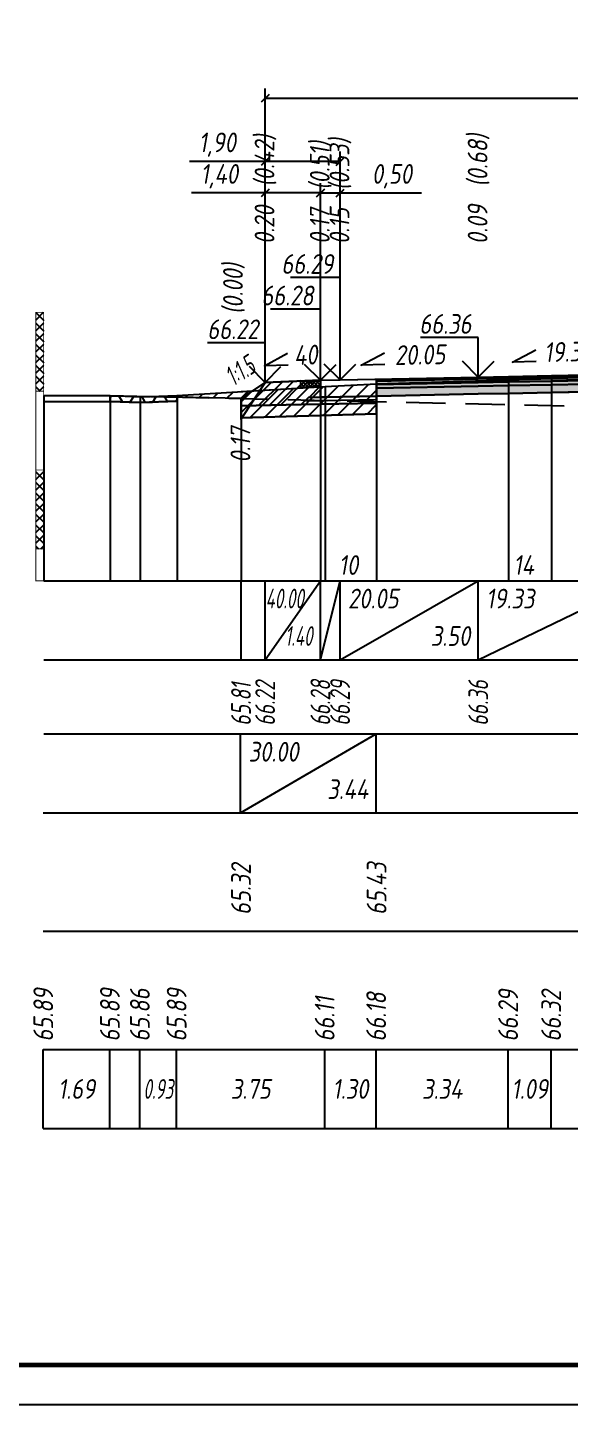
# Model space of a CAD drawing. Extents: x -717 to 1451, y -133302 to 233.
# Drawn here: x 78 to 146.6, y -41202.4 to -41027.9 of the extents above; entities that cross this region are included whole.
import ezdxf
from ezdxf.enums import TextEntityAlignment as Align

# ---------------------------------------------------------------- set-up
doc = ezdxf.new("R2010")
doc.units = 0
doc.linetypes.add('штриховая', pattern=[0.75, 0.5, -0.25])
for name, color, linetype in [('Интерполированный поперечник', 2, 'Continuous'), ('Код_510', 7, 'Continuous'), ('Код_514', 1, 'Continuous'), ('Код_516', 1, 'Continuous'), ('Контур_0', 7, 'Continuous'), ('Контур_2521', 7, 'Continuous'), ('Контур_2564', 7, 'Continuous'), ('Контур_2660', 7, 'Continuous'), ('Контур_2665', 7, 'Continuous'), ('Контур_400', 7, 'Continuous'), ('Контур_508', 7, 'Continuous'), ('Контур_512', 7, 'Continuous'), ('Контур_513', 7, 'Continuous'), ('Контур_818', 7, 'Continuous'), ('Красный поперечник', 1, 'Continuous'), ('Линейка абсолютных высот', 7, 'Continuous'), ('Объём_2501', 7, 'Continuous'), ('Объём_2564', 7, 'Continuous'), ('Объём_2650', 7, 'Continuous'), ('Объём_2660', 7, 'Continuous'), ('Объём_2661', 7, 'Continuous'), ('Объём_2662', 7, 'Continuous'), ('Объём_2663', 7, 'Continuous'), ('Объём_2665', 7, 'Continuous'), ('Объём_2666', 7, 'Continuous'), ('Объём_2753', 7, 'Continuous'), ('Откосы', 7, 'Continuous'), ('Отметки покрытия', 7, 'Continuous'), ('Рабочие отметки', 7, 'Continuous'), ('Рабочие отметки доп.', 7, 'Continuous'), ('Слои выравнивания', 7, 'Continuous'), ('Таблица', 7, 'Continuous'), ('Уклоны проезжей части', 7, 'Continuous'), ('Черный поперечник', 3, 'Continuous')]:
    doc.layers.add(name, color=color, linetype=linetype)
for name, color, linetype, true_color in [('Контур_2540', 2, 'Continuous', 0xffff00), ('Контур_2560', 2, 'Continuous', 0xffff00), ('Контур_2561', 7, 'Continuous', 0xff8040), ('Контур_2562', 3, 'Continuous', 0x00ff00), ('Контур_2563', 7, 'Continuous', 0xff8000), ('Контур_2570', 7, 'Continuous', 0x80ff00), ('Контур_2725', 7, 'Continuous', 0x323232), ('Контур_2736', 4, 'Continuous', 0x00ffff), ('Контур_2737', 4, 'Continuous', 0x00ffff), ('Контур_2738', 4, 'Continuous', 0x00ffff), ('Контур_2739', 4, 'Continuous', 0x00ffff), ('Контур_2741', 4, 'Continuous', 0x00ffff), ('Контур_2742', 4, 'Continuous', 0x00ffff), ('Контур_2743', 4, 'Continuous', 0x00ffff), ('Контур_2744', 7, 'Continuous', 0xa4ffff), ('Контур_2745', 7, 'Continuous', 0xa4ffff), ('Контур_2747', 4, 'Continuous', 0x00ffff), ('Контур_2748', 4, 'Continuous', 0x00ffff), ('Контур_2749', 4, 'Continuous', 0x00ffff), ('Контур_2750', 4, 'Continuous', 0x00ffff), ('Контур_2751', 4, 'Continuous', 0x00ffff), ('Контур_2752', 4, 'Continuous', 0x00ffff), ('Контур_2760', 7, 'Continuous', 0x323232), ('Контур_2761', 7, 'Continuous', 0x323232), ('Контур_2762', 7, 'Continuous', 0x323232), ('Контур_2763', 7, 'Continuous', 0x323232), ('Контур_402', 7, 'Continuous', 0xff6464), ('Контур_703', 4, 'Continuous', 0x00ffff), ('Контур_705', 4, 'Continuous', 0x00ffff), ('Контур_707', 4, 'Continuous', 0x00ffff), ('Контур_720', 131, 'Continuous', 0xaaffff), ('Объём_2500', 7, 'Continuous', 0xc0c0c0), ('Объём_2520', 7, 'Continuous', 0x80ffff), ('Объём_2540', 2, 'Continuous', 0xffff00), ('Объём_2560', 2, 'Continuous', 0xffff00), ('Объём_2561', 7, 'Continuous', 0xff8040), ('Объём_2562', 3, 'Continuous', 0x00ff00), ('Объём_2563', 7, 'Continuous', 0xff8000), ('Объём_2600', 7, 'Continuous', 0x808000), ('Объём_2746', 2, 'Continuous', 0xffff00)]:
    doc.layers.add(name, color=color, linetype=linetype, true_color=true_color)
doc.styles.get("Standard").update_dxf_attribs({"font": 'txt', "height": 2.5})
doc.styles.add('М', font='romand.shx', dxfattribs={"width": 0.8, "oblique": 10, "height": 2.5})
doc.dimstyles.new('ISO-25', dxfattribs={"dimtxt": 2.5, "dimasz": 2.5, "dimexe": 1.25, "dimexo": 0.625, "dimtad": 1, "dimtxsty": 'Standard', "dimcen": 2.5, "dimadec": 0, "dimazin": 0, "dimtfac": 1, "dimtmove": 0, "dimatfit": 3, "dimfxl": 1, "dimarcsym": 0})
pattern_1 = [(45.0000013, (0, 0), (-0.67351924, 0.67351921), []), (135.0000003, (0, 0), (-0.673519222, -0.67351923), [])]

# ---------------------------------------------------------------- blocks, each defined once
blk = doc.blocks.new('_Oblique')
at = {"color": 0, "linetype": 'ByBlock', "lineweight": -2}
blk.add_line((-0.5, -0.5), (0.5, 0.5), dxfattribs=at)
blk = doc.blocks.new('*D955')
at = {"color": 0, "lineweight": -2, "transparency": 16777216}
for p, q in [((108.06, -41072.28), (108.06, -41047.58)), ((115.06, -41072), (115.06, -41047.58)), ((108.06, -41048.83), (98.71, -41048.83)), ((115.06, -41048.83), (108.06, -41048.83))]:
    blk.add_line(p, q, dxfattribs=at)
at = {"layer": 'Defpoints', "color": 0, "transparency": 16777216}
for p in [(115.06, -41048.83), (115.06, -41072.63), (108.06, -41072.91)]:
    blk.add_point(p, dxfattribs=at)
at = {"color": 0, "lineweight": -2, "transparency": 16777216, "rotation": 180}
blk.add_blockref('_Oblique', (108.06, -41048.83), dxfattribs=at)
at = {"color": 0, "lineweight": -2, "transparency": 16777216}
blk.add_blockref('_Oblique', (115.06, -41048.83), dxfattribs=at)
at = {"color": 0, "transparency": 16777216, "insert": (102.25, -41046.71), "char_height": 2.5, "width": 8.75, "attachment_point": 5, "style": 'М'}
blk.add_mtext('1,40', dxfattribs=at)
blk = doc.blocks.new('*D957')
at = {"color": 0, "lineweight": -2, "transparency": 16777216}
for p, q in [((115.06, -41072), (115.06, -41047.58)), ((117.56, -41071.95), (117.56, -41047.58)), ((115.06, -41048.83), (117.56, -41048.83)), ((117.56, -41048.83), (127.88, -41048.83))]:
    blk.add_line(p, q, dxfattribs=at)
at = {"layer": 'Defpoints', "color": 0, "transparency": 16777216}
for p in [(117.56, -41048.83), (115.06, -41072.63), (117.56, -41072.58)]:
    blk.add_point(p, dxfattribs=at)
at = {"color": 0, "lineweight": -2, "transparency": 16777216, "rotation": 180}
blk.add_blockref('_Oblique', (115.06, -41048.83), dxfattribs=at)
at = {"color": 0, "lineweight": -2, "transparency": 16777216}
blk.add_blockref('_Oblique', (117.56, -41048.83), dxfattribs=at)
at = {"color": 0, "transparency": 16777216, "insert": (124.12, -41046.71), "char_height": 2.5, "width": 9.1667, "attachment_point": 5, "style": 'М'}
blk.add_mtext('0,50', dxfattribs=at)
blk = doc.blocks.new('*D960')
at = {"color": 0, "lineweight": -2, "transparency": 16777216}
for p, q in [((108.06, -41044.83), (98.46, -41044.83)), ((108.06, -41072.28), (108.06, -41043.58)), ((117.56, -41044.83), (108.06, -41044.83)), ((117.56, -41071.95), (117.56, -41043.58))]:
    blk.add_line(p, q, dxfattribs=at)
at = {"layer": 'Defpoints', "color": 0, "transparency": 16777216}
for p in [(117.56, -41044.83), (117.56, -41072.58), (108.06, -41072.91)]:
    blk.add_point(p, dxfattribs=at)
at = {"color": 0, "lineweight": -2, "transparency": 16777216, "rotation": 180}
blk.add_blockref('_Oblique', (108.06, -41044.83), dxfattribs=at)
at = {"color": 0, "lineweight": -2, "transparency": 16777216}
blk.add_blockref('_Oblique', (117.56, -41044.83), dxfattribs=at)
at = {"color": 0, "transparency": 16777216, "insert": (102, -41042.71), "char_height": 2.5, "width": 8.75, "attachment_point": 5, "style": 'М'}
blk.add_mtext('1,90', dxfattribs=at)
blk = doc.blocks.new('*D961')
at = {"color": 0, "lineweight": -2, "transparency": 16777216}
for p, q in [((108.06, -41072.28), (108.06, -41035.58)), ((221.06, -41072.48), (221.06, -41035.58)), ((108.06, -41036.83), (221.06, -41036.83))]:
    blk.add_line(p, q, dxfattribs=at)
at = {"layer": 'Defpoints', "color": 0, "transparency": 16777216}
for p in [(221.06, -41036.83), (108.06, -41072.91), (221.06, -41073.1)]:
    blk.add_point(p, dxfattribs=at)
at = {"color": 0, "lineweight": -2, "transparency": 16777216, "rotation": 180}
blk.add_blockref('_Oblique', (108.06, -41036.83), dxfattribs=at)
at = {"color": 0, "lineweight": -2, "transparency": 16777216}
blk.add_blockref('_Oblique', (221.06, -41036.83), dxfattribs=at)
at = {"color": 0, "transparency": 16777216, "insert": (164.56, -41034.71), "char_height": 2.5, "width": 12.0833, "attachment_point": 5, "style": 'М'}
blk.add_mtext('22,60', dxfattribs=at)

msp = doc.modelspace()

# ---------------------------------------------------------------- hatches: boundary and pattern name
h = msp.add_hatch()
h.set_pattern_fill('ANSI37', color=256, scale=0.1)
h.set_pattern_definition([(45, (113.81357, -41072.87315), (-0.22451, 0.22451), []), (135, (113.81357, -41072.87315), (-0.22451, -0.22451), [])])
h.paths.add_polyline_path([(112.558, -41072.666), (112.556, -41073.462), (115.049, -41073.329), (115.056, -41072.566), (113.806, -41072.873)])
at = {"layer": 'Линейка абсолютных высот'}
h = msp.add_hatch(dxfattribs=at)
h.set_pattern_fill('ANSI37', scale=0.3, style=0)
h.set_pattern_definition(pattern_1)
h.paths.add_polyline_path([(80, -41073.951), (80, -41063.951), (79, -41063.951), (79, -41073.951)])
h = msp.add_hatch(dxfattribs=at)
h.set_pattern_fill('ANSI37', scale=0.3, style=0)
h.set_pattern_definition(pattern_1)
h.paths.add_polyline_path([(80, -41093.951), (80, -41083.951), (79, -41083.951), (79, -41093.951)])
at = {"layer": 'Объём_2563'}
h = msp.add_hatch(dxfattribs=at)
h.set_pattern_fill('ANSI31', color=256, scale=0.3)
h.paths.add_polyline_path([(108.056, -41072.846), (112.558, -41072.666), (112.556, -41073.462), (115.049, -41073.329), (115.056, -41074.716), (113.556, -41074.746), (112.638, -41075.664), (105, -41075.818), (105, -41074.884)])
at = {"layer": 'Объём_2600'}
h = msp.add_hatch(dxfattribs=at)
h.set_pattern_fill('HONEY', color=5, scale=0.3)
h.paths.add_polyline_path([(96.898, -41075.24), (92.238, -41075.415), (88.441, -41075.259), (88.441, -41074.509), (96.898, -41074.7)])
h = msp.add_hatch(dxfattribs=at)
h.set_pattern_fill('ANSI31', color=6, scale=0.4)
h.paths.add_polyline_path([(105, -41077.338), (105, -41074.884), (96.898, -41074.7), (96.898, -41074.49), (115.657, -41073.376), (122.18, -41073.039), (122.18, -41076.823)])
at = {"layer": 'Слои выравнивания'}
for color, points in [(2, [(122.18, -41072.423), (135.056, -41072.165), (138.902, -41072.091), (144.354, -41071.985), (152.694, -41071.824), (155.806, -41071.764), (155.806, -41072.014), (152.694, -41072.074), (144.354, -41072.235), (138.902, -41072.341), (135.056, -41072.415), (122.18, -41072.673)]), (3, [(122.18, -41072.673), (135.056, -41072.415), (138.902, -41072.341), (144.354, -41072.235), (152.694, -41072.074), (155.806, -41072.014), (155.806, -41072.464), (152.694, -41072.524), (144.354, -41072.685), (138.902, -41072.791), (135.056, -41072.865), (122.18, -41073.123)]), (4, [(122.18, -41073.123), (135.056, -41072.865), (138.902, -41072.791), (144.354, -41072.685), (152.694, -41072.524), (155.806, -41072.464), (155.806, -41072.914), (152.694, -41072.974), (144.354, -41073.135), (138.902, -41073.241), (135.056, -41073.315), (122.18, -41073.573)]), (5, [(122.18, -41073.573), (135.056, -41073.315), (138.902, -41073.241), (144.354, -41073.135), (152.694, -41072.974), (155.806, -41072.914), (155.806, -41073.914), (152.694, -41073.974), (144.354, -41074.135), (138.902, -41074.241), (135.056, -41074.315), (122.18, -41074.573)])]:
    msp.add_hatch(color=color, dxfattribs=at).paths.add_polyline_path(points)

# ---------------------------------------------------------------- linework, layer by layer
at = {"flags": 128}
msp.add_lwpolyline([(-30.054, -41202.421), (389.946, -41202.421), (389.946, -40905.421), (-30.054, -40905.421)], close=True, dxfattribs=at)
at = {"const_width": 0.6, "flags": 128}
msp.add_lwpolyline([(-10.054, -41197.421), (384.946, -41197.421), (384.946, -40910.421), (-10.054, -40910.421)], close=True, dxfattribs=at)
msp.add_lwpolyline([(112.558, -41072.666), (112.556, -41073.462), (115.049, -41073.329), (115.056, -41072.566), (113.806, -41072.873), (112.558, -41072.666)])
at = {"layer": 'Интерполированный поперечник', "linetype": 'штриховая', "ltscale": 10, "flags": 128}
msp.add_lwpolyline([(88.441, -41074.509), (195.733, -41076.937)], dxfattribs=at)
at = {"layer": 'Код_510'}
for p, q in [((79.946, -41167.421), (79.946, -41157.421)), ((88.386, -41167.421), (88.386, -41157.421)), ((92.184, -41167.421), (92.184, -41157.421)), ((96.844, -41167.421), (96.844, -41157.421)), ((115.602, -41167.421), (115.602, -41157.421)), ((122.126, -41167.421), (122.126, -41157.421)), ((138.848, -41167.421), (138.848, -41157.421)), ((144.299, -41167.421), (144.299, -41157.421))]:
    msp.add_line(p, q, dxfattribs=at)
at = {"layer": 'Код_514'}
for p, q in [((105, -41108), (105, -41098)), ((108.056, -41108), (108.056, -41098)), ((108.056, -41108), (115.056, -41098)), ((115.056, -41108), (115.056, -41098)), ((115.056, -41108), (117.556, -41098)), ((117.556, -41108), (117.556, -41098)), ((117.556, -41108), (135.056, -41098)), ((135.056, -41108), (135.056, -41098)), ((135.056, -41108), (155.806, -41098))]:
    msp.add_line(p, q, dxfattribs=at)
at = {"layer": 'Код_516'}
for p, q in [((104.946, -41127.421), (104.946, -41117.421)), ((104.946, -41127.421), (122.126, -41117.421)), ((122.126, -41127.421), (122.126, -41117.421))]:
    msp.add_line(p, q, dxfattribs=at)
at = {"layer": 'Контур_0', "flags": 128}
for points in [[(117.556, -41074.666), (115.056, -41074.716), (115.056, -41072.566), (122.18, -41072.423), (122.18, -41074.573), (117.556, -41074.666), (117.556, -41074.666)], [(108.056, -41072.846), (105, -41074.884), (105, -41074.884), (105, -41074.884), (105, -41074.884), (105, -41074.884), (105, -41074.884), (105, -41074.884), (105, -41074.884), (105, -41074.884), (105, -41074.884), (105, -41074.884), (105, -41074.884), (105, -41074.884), (105, -41074.884), (105, -41077.534)], [(108.056, -41072.846), (105, -41074.884), (105, -41074.884), (105, -41074.884), (105, -41074.884), (105, -41074.884), (105, -41074.884), (105, -41074.884), (105, -41074.884), (105, -41074.884), (105, -41074.884), (105, -41074.884), (105, -41074.884), (105, -41074.884), (105, -41074.884), (105, -41077.534), (105, -41077.534), (105, -41074.884), (105, -41074.884), (105, -41074.884), (105, -41074.884), (105, -41074.884), (105, -41074.884), (105, -41074.884), (105, -41074.884), (105, -41074.884), (105, -41074.884), (105, -41074.884), (105, -41074.884), (105, -41074.884)], [(105, -41075.818), (112.638, -41075.664), (113.556, -41074.746), (115.056, -41074.716)], [(113.556, -41074.746), (122.18, -41074.573), (122.18, -41075.473), (112.638, -41075.664), (113.556, -41074.746), (113.556, -41074.746)]]:
    msp.add_lwpolyline(points, dxfattribs=at)
at = {"layer": 'Контур_2521', "color": 250, "flags": 128}
msp.add_lwpolyline([(113.097, -41075.205), (122.18, -41075.023)], dxfattribs=at)
at = {"layer": 'Контур_2540', "flags": 128}
msp.add_lwpolyline([(112.638, -41075.664), (122.18, -41075.473), (122.18, -41076.823), (105, -41077.338), (105, -41075.818), (112.638, -41075.664), (112.638, -41075.664)], dxfattribs=at)
at = {"layer": 'Контур_2560', "flags": 128}
msp.add_lwpolyline([(108.056, -41072.846), (108.056, -41072.846), (108.056, -41072.846), (115.056, -41072.566)], dxfattribs=at)
at = {"layer": 'Контур_2561', "flags": 128}
msp.add_lwpolyline([(115.056, -41072.566), (115.056, -41072.566), (108.056, -41072.846), (108.056, -41072.846), (115.056, -41072.566)], dxfattribs=at)
at = {"layer": 'Контур_2562', "flags": 128}
msp.add_lwpolyline([(108.056, -41072.846), (108.056, -41072.846), (108.056, -41072.846), (108.056, -41072.846), (108.056, -41072.846)], dxfattribs=at)
at = {"layer": 'Контур_2563', "flags": 128}
msp.add_lwpolyline([(108.056, -41072.846), (115.056, -41072.566), (115.056, -41074.716), (113.556, -41074.746), (112.638, -41075.664), (105, -41075.818), (105, -41074.884), (108.056, -41072.846), (108.056, -41072.846)], dxfattribs=at)
at = {"layer": 'Контур_2564', "flags": 128}
msp.add_lwpolyline([(108.056, -41072.846), (115.056, -41072.566)], dxfattribs=at)
at = {"layer": 'Контур_2570', "flags": 128}
msp.add_lwpolyline([(80, -41075.256), (88.441, -41075.259), (88.441, -41075.259), (92.238, -41075.415), (96.898, -41075.24), (96.898, -41074.49), (115.657, -41073.376), (122.18, -41073.039), (138.902, -41072.506), (144.354, -41072.355), (155.806, -41072.587)], dxfattribs=at)
at = {"layer": 'Контур_2660', "flags": 128}
msp.add_lwpolyline([(105, -41077.338), (122.18, -41076.823)], dxfattribs=at)
at = {"layer": 'Контур_2665', "flags": 128}
msp.add_lwpolyline([(108.056, -41072.846), (108.056, -41072.846)], dxfattribs=at)
at = {"layer": 'Контур_2725', "flags": 128}
msp.add_lwpolyline([(122.18, -41074.573), (135.056, -41074.315), (138.902, -41074.241), (144.354, -41074.135), (152.694, -41073.974), (155.806, -41073.914), (162.305, -41074.038), (167.577, -41074.138)], dxfattribs=at)
at = {"layer": 'Контур_2736', "flags": 128}
msp.add_lwpolyline([(108.056, -41072.846), (105, -41074.884)], dxfattribs=at)
at = {"layer": 'Контур_2737', "flags": 128}
msp.add_lwpolyline([(105, -41074.884), (105, -41074.884)], dxfattribs=at)
at = {"layer": 'Контур_2738', "flags": 128}
msp.add_lwpolyline([(105, -41074.884), (105, -41074.884)], dxfattribs=at)
at = {"layer": 'Контур_2739', "flags": 128}
msp.add_lwpolyline([(105, -41074.884), (105, -41074.884)], dxfattribs=at)
at = {"layer": 'Контур_2741', "flags": 128}
msp.add_lwpolyline([(105, -41074.884), (105, -41074.884)], dxfattribs=at)
at = {"layer": 'Контур_2742', "flags": 128}
msp.add_lwpolyline([(105, -41074.884), (105, -41074.884)], dxfattribs=at)
at = {"layer": 'Контур_2743', "flags": 128}
msp.add_lwpolyline([(105, -41074.884), (105, -41074.884)], dxfattribs=at)
at = {"layer": 'Контур_2744', "flags": 128}
msp.add_lwpolyline([(105, -41074.884), (105, -41074.884)], dxfattribs=at)
msp.add_lwpolyline([(105, -41074.884), (105, -41074.884)], dxfattribs=at)
msp.add_lwpolyline([(105, -41074.884), (105, -41074.884)], dxfattribs=at)
msp.add_lwpolyline([(105, -41074.884), (105, -41074.884)], dxfattribs=at)
msp.add_lwpolyline([(105, -41074.884), (105, -41074.884)], dxfattribs=at)
msp.add_lwpolyline([(105, -41074.884), (105, -41074.884)], dxfattribs=at)
at = {"layer": 'Контур_2745', "flags": 128}
msp.add_lwpolyline([(105, -41074.884), (105, -41074.884)], dxfattribs=at)
msp.add_lwpolyline([(105, -41074.884), (105, -41074.884)], dxfattribs=at)
msp.add_lwpolyline([(105, -41074.884), (105, -41074.884)], dxfattribs=at)
msp.add_lwpolyline([(105, -41074.884), (105, -41074.884)], dxfattribs=at)
msp.add_lwpolyline([(105, -41074.884), (105, -41074.884)], dxfattribs=at)
msp.add_lwpolyline([(105, -41074.884), (105, -41074.884)], dxfattribs=at)
at = {"layer": 'Контур_2747', "flags": 128}
msp.add_lwpolyline([(105, -41074.884), (105, -41074.884)], dxfattribs=at)
at = {"layer": 'Контур_2748', "flags": 128}
msp.add_lwpolyline([(105, -41074.884), (105, -41074.884)], dxfattribs=at)
at = {"layer": 'Контур_2749', "flags": 128}
msp.add_lwpolyline([(105, -41074.884), (105, -41074.884)], dxfattribs=at)
at = {"layer": 'Контур_2750', "flags": 128}
msp.add_lwpolyline([(105, -41074.884), (105, -41074.884)], dxfattribs=at)
at = {"layer": 'Контур_2751', "flags": 128}
msp.add_lwpolyline([(105, -41074.884), (105, -41074.884)], dxfattribs=at)
at = {"layer": 'Контур_2752', "flags": 128}
msp.add_lwpolyline([(105, -41074.884), (105, -41074.884)], dxfattribs=at)
at = {"layer": 'Контур_2760', "flags": 128}
msp.add_lwpolyline([(122.18, -41072.423), (135.056, -41072.165), (138.902, -41072.091), (144.354, -41071.985), (152.694, -41071.824), (155.806, -41071.764), (162.305, -41071.888), (167.577, -41071.988)], dxfattribs=at)
at = {"layer": 'Контур_2761', "flags": 128}
msp.add_lwpolyline([(122.18, -41072.673), (135.056, -41072.415), (138.902, -41072.341), (144.354, -41072.235), (152.694, -41072.074), (155.806, -41072.014), (162.305, -41072.138), (167.577, -41072.238)], dxfattribs=at)
at = {"layer": 'Контур_2762', "flags": 128}
msp.add_lwpolyline([(122.18, -41073.123), (135.056, -41072.865), (138.902, -41072.791), (144.354, -41072.685), (152.694, -41072.524), (155.806, -41072.464), (162.305, -41072.588), (167.577, -41072.688)], dxfattribs=at)
at = {"layer": 'Контур_2763', "flags": 128}
msp.add_lwpolyline([(122.18, -41073.573), (135.056, -41073.315), (138.902, -41073.241), (144.354, -41073.135), (152.694, -41072.974), (155.806, -41072.914), (162.305, -41073.038), (167.577, -41073.138)], dxfattribs=at)
at = {"layer": 'Контур_400', "flags": 128}
msp.add_lwpolyline([(115.056, -41072.566), (117.556, -41072.516), (117.556, -41072.516), (117.556, -41072.516), (117.556, -41072.516), (117.556, -41072.516), (117.556, -41072.516), (135.056, -41072.165), (155.806, -41071.764)], dxfattribs=at)
at = {"layer": 'Контур_402', "flags": 128}
msp.add_lwpolyline([(105, -41077.338), (122.18, -41076.823), (122.18, -41074.573), (135.056, -41074.315), (155.806, -41073.914), (167.577, -41074.138), (167.577, -41076.167), (228.492, -41077.994)], dxfattribs=at)
at = {"layer": 'Контур_508', "flags": 128}
msp.add_lwpolyline([(105, -41077.338), (122.18, -41076.823), (122.18, -41074.573), (135.056, -41074.315), (155.806, -41073.914), (167.577, -41074.138), (167.577, -41076.167), (228.492, -41077.994), (228.492, -41077.446), (229.668, -41077.446), (230.106, -41077.154)], dxfattribs=at)
at = {"layer": 'Контур_512', "flags": 128}
msp.add_lwpolyline([(105, -41077.338), (122.18, -41076.823)], dxfattribs=at)
at = {"layer": 'Контур_513', "flags": 128}
msp.add_lwpolyline([(105, -41077.338), (122.18, -41076.823), (122.18, -41074.573), (135.056, -41074.315), (155.806, -41073.914), (167.577, -41074.138), (167.577, -41076.167), (228.492, -41077.994), (228.492, -41077.446), (229.668, -41077.446), (230.106, -41077.154)], dxfattribs=at)
at = {"layer": 'Контур_703', "flags": 128}
for points in [[(108.056, -41072.846), (105, -41074.884)], [(105, -41074.884), (105, -41077.534)]]:
    msp.add_lwpolyline(points, dxfattribs=at)
at = {"layer": 'Контур_705', "flags": 128}
msp.add_lwpolyline([(105, -41074.884), (105, -41074.884)], dxfattribs=at)
at = {"layer": 'Контур_707', "flags": 128}
msp.add_lwpolyline([(105, -41077.534), (105, -41074.884)], dxfattribs=at)
at = {"layer": 'Контур_720', "flags": 128}
msp.add_lwpolyline([(105, -41077.534), (105, -41077.534)], dxfattribs=at)
at = {"layer": 'Контур_818', "flags": 128}
msp.add_lwpolyline([(105, -41074.009), (115.657, -41073.376), (122.18, -41073.039), (138.902, -41072.506), (144.354, -41072.355), (155.806, -41072.587), (162.305, -41072.719), (167.577, -41072.821), (184.774, -41073.927), (189.695, -41074.295), (189.695, -41075.045), (191.327, -41075.655), (195.733, -41077.687), (195.733, -41077.687), (204.61, -41077.295), (209.991, -41076.743), (228.717, -41077.708), (230.106, -41077.904)], dxfattribs=at)
at = {"layer": 'Красный поперечник'}
for p, q in [((108.056, -41072.846), (115.056, -41072.566)), ((115.056, -41072.566), (117.556, -41072.516)), ((117.556, -41072.516), (135.056, -41072.165)), ((135.056, -41072.165), (155.806, -41071.764)), ((105, -41074.884), (108.056, -41072.846)), ((105, -41077.338), (105, -41098)), ((122.18, -41076.823), (122.18, -41098))]:
    msp.add_line(p, q, dxfattribs=at)
at = {"layer": 'Линейка абсолютных высот', "color": 7, "const_width": 0.1, "flags": 128}
for points in [[(80, -41073.951), (80, -41063.951), (79, -41063.951), (79, -41073.951), (80, -41073.951)], [(80, -41083.951), (80, -41073.951), (79, -41073.951), (79, -41083.951), (80, -41083.951)], [(80, -41093.951), (80, -41083.951), (79, -41083.951), (79, -41093.951), (80, -41093.951)], [(80, -41098), (80, -41093.951), (79, -41093.951), (79, -41098), (80, -41098)]]:
    msp.add_lwpolyline(points, dxfattribs=at)
at = {"layer": 'Объём_2500', "flags": 128}
msp.add_lwpolyline([(117.556, -41074.666), (115.056, -41074.716), (115.056, -41072.566), (122.18, -41072.423), (122.18, -41074.573), (117.556, -41074.666), (117.556, -41074.666)], dxfattribs=at)
at = {"layer": 'Объём_2501', "flags": 128}
msp.add_lwpolyline([(115.056, -41072.566), (117.556, -41072.516), (117.556, -41072.516), (117.556, -41072.516), (117.556, -41072.516), (117.556, -41072.516), (117.556, -41072.516), (135.056, -41072.165), (155.806, -41071.764)], dxfattribs=at)
at = {"layer": 'Объём_2520', "color": 250, "flags": 128}
msp.add_lwpolyline([(113.556, -41074.746), (122.18, -41074.573), (122.18, -41075.473), (112.638, -41075.664), (113.556, -41074.746), (113.556, -41074.746)], dxfattribs=at)
at = {"layer": 'Объём_2540', "flags": 128}
msp.add_lwpolyline([(112.638, -41075.664), (122.18, -41075.473), (122.18, -41076.823), (105, -41077.338), (105, -41075.818), (112.638, -41075.664), (112.638, -41075.664)], dxfattribs=at)
at = {"layer": 'Объём_2560', "flags": 128}
msp.add_lwpolyline([(108.056, -41072.846), (108.056, -41072.846), (108.056, -41072.846), (115.056, -41072.566)], dxfattribs=at)
at = {"layer": 'Объём_2561', "flags": 128}
msp.add_lwpolyline([(115.056, -41072.566), (115.056, -41072.566), (108.056, -41072.846), (108.056, -41072.846), (115.056, -41072.566)], dxfattribs=at)
at = {"layer": 'Объём_2562', "flags": 128}
msp.add_lwpolyline([(108.056, -41072.846), (108.056, -41072.846), (108.056, -41072.846), (108.056, -41072.846), (108.056, -41072.846)], dxfattribs=at)
at = {"layer": 'Объём_2563', "color": 250, "flags": 128}
msp.add_lwpolyline([(108.056, -41072.846), (112.558, -41072.666), (112.556, -41073.462), (115.049, -41073.329), (115.056, -41074.716), (113.556, -41074.746), (112.638, -41075.664), (105, -41075.818), (105, -41074.884), (108.056, -41072.846), (108.056, -41072.846)], dxfattribs=at)
at = {"layer": 'Объём_2564', "flags": 128}
msp.add_lwpolyline([(108.056, -41072.846), (115.056, -41072.566)], dxfattribs=at)
at = {"layer": 'Объём_2600', "color": 5, "flags": 128}
msp.add_lwpolyline([(96.898, -41075.24), (92.238, -41075.415), (88.441, -41075.259), (88.441, -41074.509), (96.898, -41074.7), (96.898, -41075.24), (96.898, -41075.24)], dxfattribs=at)
at = {"layer": 'Объём_2650', "color": 6, "flags": 128}
msp.add_lwpolyline([(105, -41077.338), (105, -41074.884), (96.898, -41074.7), (96.898, -41074.49), (115.657, -41073.376), (122.18, -41073.039), (122.18, -41076.823), (105, -41077.338), (105, -41077.338)], dxfattribs=at)
at = {"layer": 'Объём_2660', "flags": 128}
msp.add_lwpolyline([(105, -41077.338), (122.18, -41076.823)], dxfattribs=at)
at = {"layer": 'Объём_2661', "flags": 128}
msp.add_lwpolyline([(108.056, -41072.846), (105, -41074.884), (105, -41077.454)], dxfattribs=at)
at = {"layer": 'Объём_2662', "flags": 128}
msp.add_lwpolyline([(105, -41077.454), (105, -41074.884)], dxfattribs=at)
at = {"layer": 'Объём_2663', "flags": 128}
msp.add_lwpolyline([(105, -41077.454), (105, -41077.534), (105, -41077.454)], dxfattribs=at)
at = {"layer": 'Объём_2665', "flags": 128}
msp.add_lwpolyline([(108.056, -41072.846), (108.056, -41072.846)], dxfattribs=at)
at = {"layer": 'Объём_2666', "flags": 128}
msp.add_lwpolyline([(108.056, -41072.846), (105, -41077.454)], dxfattribs=at)
at = {"layer": 'Объём_2746', "flags": 128}
msp.add_lwpolyline([(106.44, -41073.924), (115.657, -41073.376), (122.18, -41073.039), (122.18, -41076.823), (105, -41077.338), (105, -41074.884), (106.44, -41073.924), (106.44, -41073.924)], dxfattribs=at)
at = {"layer": 'Объём_2753', "flags": 128}
msp.add_lwpolyline([(122.18, -41072.423), (122.18, -41072.423)], dxfattribs=at)
at = {"layer": 'Откосы', "color": 1, "flags": 128}
for points in [[(110.968, -41070.644), (107.97, -41070.764), (110.908, -41069.145)], [(123.231, -41070.591), (120.231, -41070.651), (123.201, -41069.091)], [(142.381, -41070.212), (139.382, -41070.27), (142.352, -41068.712)]]:
    msp.add_lwpolyline(points, dxfattribs=at)
at = {"layer": 'Отметки покрытия', "color": 1}
for p, q in [((117.556, -41059.566), (111.256, -41059.566)), ((117.556, -41072.516), (117.556, -41059.566)), ((115.056, -41063.566), (108.756, -41063.566)), ((115.056, -41072.566), (115.056, -41063.566)), ((135.056, -41067.165), (127.756, -41067.165)), ((135.056, -41072.165), (135.056, -41067.165)), ((108.056, -41067.846), (100.756, -41067.846)), ((108.056, -41072.846), (108.056, -41067.846)), ((108.056, -41072.846), (106.056, -41070.846)), ((108.056, -41072.846), (110.056, -41070.846)), ((115.056, -41072.566), (113.056, -41070.566)), ((115.056, -41072.566), (117.056, -41070.566)), ((117.556, -41072.516), (115.556, -41070.516)), ((117.556, -41072.516), (119.556, -41070.516)), ((135.056, -41072.165), (133.056, -41070.165)), ((135.056, -41072.165), (137.056, -41070.165))]:
    msp.add_line(p, q, dxfattribs=at)
at = {"layer": 'Слои выравнивания'}
for p, q in [((115.056, -41072.566), (115.056, -41098)), ((122.18, -41072.423), (122.18, -41098))]:
    msp.add_line(p, q, dxfattribs=at)
at = {"layer": 'Слои выравнивания', "color": 2, "flags": 128}
msp.add_lwpolyline([(122.18, -41072.423), (135.056, -41072.165), (138.902, -41072.091), (144.354, -41071.985), (152.694, -41071.824), (155.806, -41071.764), (155.806, -41072.014), (152.694, -41072.074), (144.354, -41072.235), (138.902, -41072.341), (135.056, -41072.415), (122.18, -41072.673)], close=True, dxfattribs=at)
at = {"layer": 'Слои выравнивания', "color": 3, "flags": 128}
msp.add_lwpolyline([(122.18, -41072.673), (135.056, -41072.415), (138.902, -41072.341), (144.354, -41072.235), (152.694, -41072.074), (155.806, -41072.014), (155.806, -41072.464), (152.694, -41072.524), (144.354, -41072.685), (138.902, -41072.791), (135.056, -41072.865), (122.18, -41073.123)], close=True, dxfattribs=at)
at = {"layer": 'Слои выравнивания', "color": 4, "flags": 128}
msp.add_lwpolyline([(122.18, -41073.123), (135.056, -41072.865), (138.902, -41072.791), (144.354, -41072.685), (152.694, -41072.524), (155.806, -41072.464), (155.806, -41072.914), (152.694, -41072.974), (144.354, -41073.135), (138.902, -41073.241), (135.056, -41073.315), (122.18, -41073.573)], close=True, dxfattribs=at)
at = {"layer": 'Слои выравнивания', "color": 5, "flags": 128}
msp.add_lwpolyline([(122.18, -41073.573), (135.056, -41073.315), (138.902, -41073.241), (144.354, -41073.135), (152.694, -41072.974), (155.806, -41072.914), (155.806, -41073.914), (152.694, -41073.974), (144.354, -41074.135), (138.902, -41074.241), (135.056, -41074.315), (122.18, -41074.573)], close=True, dxfattribs=at)
at = {"layer": 'Таблица'}
for p, q in [((80, -41098), (255.106, -41098)), ((80, -41108), (255.106, -41108)), ((80, -41117.421), (255.106, -41117.421)), ((79.946, -41127.421), (255.051, -41127.421)), ((79.946, -41142.421), (255.051, -41142.421)), ((79.946, -41157.421), (255.051, -41157.421)), ((79.946, -41167.421), (255.051, -41167.421))]:
    msp.add_line(p, q, dxfattribs=at)
at = {"layer": 'Черный поперечник', "color": 7}
for p, q in [((138.902, -41072.506), (138.902, -41098)), ((144.354, -41072.355), (144.354, -41098)), ((80, -41074.506), (80, -41098)), ((88.441, -41074.509), (88.441, -41098)), ((96.898, -41074.49), (96.898, -41098)), ((115.657, -41073.376), (115.657, -41098)), ((122.18, -41073.039), (122.18, -41098)), ((92.238, -41074.665), (92.238, -41098))]:
    msp.add_line(p, q, dxfattribs=at)
at = {"layer": 'Черный поперечник', "flags": 128}
msp.add_lwpolyline([(80, -41074.506), (88.441, -41074.509), (92.238, -41074.665), (96.898, -41074.49), (115.657, -41073.376), (122.18, -41073.039), (138.902, -41072.506), (144.354, -41072.355), (155.806, -41072.587), (162.305, -41072.719), (167.577, -41072.821), (184.774, -41073.927), (189.695, -41074.295), (191.327, -41074.905), (195.733, -41076.937), (204.61, -41076.545), (209.991, -41075.993), (228.717, -41076.958), (236.083, -41078), (239.922, -41077.633), (255.106, -41077.627)], dxfattribs=at)

# ---------------------------------------------------------------- texts
at = {"layer": 'Код_510', "style": 'М', "oblique": 10, "width": 0.8}
for s, p in [('65.89', (79.946, -41156.421)), ('65.89', (88.386, -41156.421)), ('65.89', (96.844, -41156.421)), ('65.86', (92.184, -41156.421)), ('66.11', (115.602, -41156.421)), ('66.18', (122.126, -41156.421)), ('66.29', (138.848, -41156.421)), ('66.32', (144.299, -41156.421))]:
    msp.add_text(s, height=2.5, rotation=90, dxfattribs=at).set_placement(p, align=Align.MIDDLE_LEFT)
at = {"layer": 'Код_510', "style": 'М', "oblique": 10}
for s, width, p in [('1.69', 0.8, (84.166, -41162.421)), ('0.93', 0.6, (94.514, -41162.421)), ('3.75', 0.8, (106.223, -41162.421)), ('1.30', 0.8, (118.864, -41162.421)), ('3.34', 0.8, (130.487, -41162.421)), ('1.09', 0.8, (141.574, -41162.421))]:
    msp.add_text(s, height=2.5, dxfattribs=dict(at, width=width)).set_placement(p, align=Align.MIDDLE_CENTER)
at = {"layer": 'Код_514', "style": 'М', "oblique": 10}
for s, width, p in [('40.00', 0.6, (108.097, -41099)), ('20.05', 0.8, (118.556, -41099)), ('19.33', 0.8, (136.056, -41099))]:
    msp.add_text(s, height=2.5, dxfattribs=dict(at, width=width)).set_placement(p, align=Align.TOP_LEFT)
for s, width, p in [('1.40', 0.6, (114.056, -41107)), ('3.50', 0.8, (134.056, -41107))]:
    msp.add_text(s, height=2.5, dxfattribs=dict(at, width=width)).set_placement(p, align=Align.BOTTOM_RIGHT)
at = {"layer": 'Код_514', "style": 'М', "oblique": 10, "width": 0.7}
for s, p in [('65.81', (105, -41116.382)), ('66.22', (108.056, -41116.382)), ('66.28', (115.056, -41116.382)), ('66.29', (117.556, -41116.382)), ('66.36', (135.056, -41116.382))]:
    msp.add_text(s, height=2.5, rotation=90, dxfattribs=at).set_placement(p, align=Align.MIDDLE_LEFT)
at = {"layer": 'Код_516', "style": 'М', "oblique": 10, "width": 0.8}
msp.add_text('30.00', height=2.5, dxfattribs=at).set_placement((105.946, -41118.421), align=Align.TOP_LEFT)
msp.add_text('3.44', height=2.5, dxfattribs=at).set_placement((121.126, -41126.421), align=Align.BOTTOM_RIGHT)
for s, p in [('65.32', (105, -41140.371)), ('65.43', (122.18, -41140.371))]:
    msp.add_text(s, height=2.5, rotation=90, dxfattribs=at).set_placement(p, align=Align.MIDDLE_LEFT)
at = {"layer": 'Отметки покрытия', "color": 1, "style": 'М', "oblique": 10, "width": 0.8}
for s, p in [('66.29', (116.697, -41059.835)), ('66.28', (114.197, -41063.835)), ('66.22', (107.197, -41068.115)), ('66.36', (134.197, -41067.434))]:
    msp.add_text(s, height=2.5, dxfattribs=at).set_placement(p, align=Align.BOTTOM_RIGHT)
at = {"layer": 'Рабочие отметки', "color": 1, "style": 'М', "oblique": 10, "width": 0.8}
for s, p in [('0.20', (107.978, -41055.316)), ('0.17', (114.978, -41055.316)), ('0.15', (117.478, -41055.316)), ('0.09', (134.978, -41055.316))]:
    msp.add_text(s, height=2.5, rotation=90, dxfattribs=at).set_placement(p, align=Align.MIDDLE_LEFT)
msp.add_text('0.17', height=2.5, rotation=90, dxfattribs=at).set_placement((104.922, -41078.486), align=Align.MIDDLE_RIGHT)
at = {"layer": 'Рабочие отметки доп.', "color": 1, "style": 'М', "oblique": 10, "width": 0.8}
for s, p in [('(0.42)', (107.978, -41048.016)), ('(0.68)', (134.978, -41048.016)), ('(0.51)', (114.978, -41048.416)), ('(0.53)', (117.478, -41048.466)), ('(0.00)', (103.981, -41064.176))]:
    msp.add_text(s, height=2.5, rotation=90, dxfattribs=at).set_placement(p, align=Align.MIDDLE_LEFT)
at = {"layer": 'Слои выравнивания', "style": 'М', "oblique": 10, "width": 0.8}
for s, p in [('10', (118.618, -41098)), ('14', (140.821, -41098))]:
    msp.add_text(s, height=2.5, dxfattribs=at).set_placement(p, align=Align.BOTTOM_CENTER)
at = {"layer": 'Уклоны проезжей части', "color": 1, "style": 'М', "oblique": 10}
for s, rotation, width, p in [('1:1.5', 33.69007, 0.6, (105.974, -41073.033)), ('40', 2.29061, 0.8, (113.272, -41071.36)), ('20.05', 1.14864, 0.8, (127.718, -41071.341)), ('19.33', 1.10714, 0.8, (146.498, -41070.965))]:
    msp.add_text(s, height=2.5, rotation=rotation, dxfattribs=dict(at, width=width)).set_placement(p, align=Align.BOTTOM_CENTER)

# ---------------------------------------------------------------- dimensions: what is measured, and where the dimension line sits
at = {"color": 5}
dim = msp.add_linear_dim(base=(221.056, -41036.826), p1=(108.056, -41072.908), p2=(221.056, -41073.1), angle=180, dimstyle='ISO-25', override={"dimasz": 1, "dimlfac": 0.2, "dimzin": 0, "dimtxsty": 'М', "dimblk1": 'Oblique', "dimblk2": 'Oblique', "dimsah": 1}, dxfattribs=at)
dim.commit()
dim.dimension.update_dxf_attribs({"geometry": '*D961', "text_midpoint": (164.556, -41034.713)})
for base, p1, p2, picture, middle in [((117.556, -41044.826), (108.056, -41072.908), (117.556, -41072.578), '*D960', (102, -41044.826)), ((115.056, -41048.826), (108.056, -41072.908), (115.056, -41072.628), '*D955', (102.253, -41048.826)), ((117.556, -41048.826), (115.056, -41072.628), (117.556, -41072.578), '*D957', (124.119, -41048.826))]:
    dim = msp.add_linear_dim(base=base, p1=p1, p2=p2, angle=180, dimstyle='ISO-25', override={"dimasz": 1, "dimlfac": 0.2, "dimzin": 0, "dimtxsty": 'М', "dimblk1": 'Oblique', "dimblk2": 'Oblique', "dimsah": 1}, dxfattribs=at)
    dim.commit()
    dim.dimension.update_dxf_attribs({"geometry": picture, "text_midpoint": middle, "dimtype": 160})

doc.saveas('drawing.dxf')
